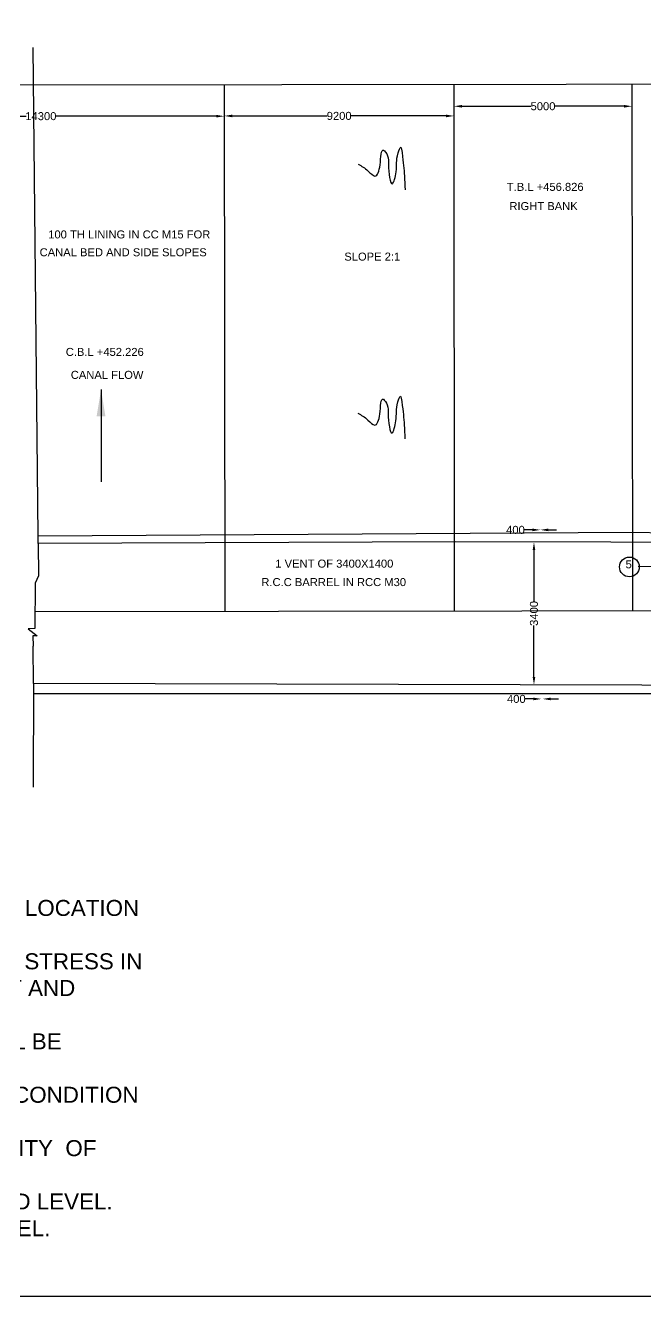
# Model space of a CAD drawing. Header units: millimetres. Extents: x 5124 to 2536808, y 2311 to 44358046.
# Drawn here: x 2532248 to 2533411, y 44353883 to 44356265 of the extents above; entities that cross this region are included whole.
import ezdxf

# ---------------------------------------------------------------- set-up
doc = ezdxf.new("R2010")
doc.units = ezdxf.units.MM
doc.header["$MEASUREMENT"] = 0
for name, color, linetype in [('DIMENSION', 7, 'Continuous'), ('DRAWING', 2, 'Continuous'), ('TEXT', 7, 'Continuous')]:
    doc.layers.add(name, color=color, linetype=linetype)
doc.styles.get("Standard").update_dxf_attribs({"font": 'arial.ttf', "height": 15})
doc.dimstyles.get("Standard").update_dxf_attribs({"dimtxt": 15, "dimasz": 15, "dimexe": 0.18, "dimexo": 0.0625, "dimgap": 0.09, "dimtad": 0, "dimdec": 0, "dimzin": 0, "dimdsep": 46, "dimtxsty": 'Standard', "dimcen": 0.09, "dimse1": 1, "dimse2": 1, "dimadec": 0, "dimazin": 0, "dimtfac": 1, "dimtdec": 0, "dimtofl": 0, "dimtmove": 0, "dimatfit": 3, "dimfxl": 1, "dimtolj": 1, "dimtzin": 0, "dimarcsym": 0})

# ---------------------------------------------------------------- blocks, each defined once
blk = doc.blocks.new('*D87')
at = {"layer": 'Defpoints', "color": 0, "transparency": 16777216}
for p in [(2533217.4, 44355031.6), (2533215.1, 44355003), (2533215.1, 44355003)]:
    blk.add_point(p, dxfattribs=at)
at = {"layer": 'DIMENSION', "color": 0, "lineweight": -2, "transparency": 16777216}
for p, q in [((2533200.1, 44355003), (2533185.1, 44355003)), ((2533232.4, 44355003), (2533247.4, 44355003))]:
    blk.add_line(p, q, dxfattribs=at)
at = {"layer": 'DIMENSION', "color": 0, "transparency": 16777216}
for points in [[(2533200.1, 44355005.5), (2533200.1, 44355000.5), (2533215.1, 44355003)], [(2533232.4, 44355005.5), (2533232.4, 44355000.5), (2533217.4, 44355003)]]:
    blk.add_solid(points, dxfattribs=at)
at = {"layer": 'DIMENSION', "color": 0, "transparency": 16777216, "insert": (2533168.2, 44355003), "char_height": 15, "attachment_point": 5}
blk.add_mtext('\\A1;400', dxfattribs=at)
blk = doc.blocks.new('*D88')
at = {"layer": 'Defpoints', "color": 0, "transparency": 16777216}
for p in [(2533201.3, 44355297), (2533218.6, 44355297), (2533218, 44355029.4)]:
    blk.add_point(p, dxfattribs=at)
at = {"layer": 'DIMENSION', "color": 0, "lineweight": -2, "transparency": 16777216}
for p, q in [((2533201.3, 44355282), (2533201.3, 44355185.7)), ((2533201.3, 44355044.4), (2533201.3, 44355140.8))]:
    blk.add_line(p, q, dxfattribs=at)
at = {"layer": 'DIMENSION', "color": 0, "transparency": 16777216}
for points in [[(2533198.8, 44355282), (2533203.8, 44355282), (2533201.3, 44355297)], [(2533198.8, 44355044.4), (2533203.8, 44355044.4), (2533201.3, 44355029.4)]]:
    blk.add_solid(points, dxfattribs=at)
at = {"layer": 'DIMENSION', "color": 0, "transparency": 16777216, "insert": (2533201.3, 44355163.2), "char_height": 15, "attachment_point": 5, "rotation": 90}
blk.add_mtext('\\A1;3400', dxfattribs=at)
blk = doc.blocks.new('*D89')
at = {"layer": 'Defpoints', "color": 0, "transparency": 16777216}
for p in [(2533213.5, 44355319.8), (2533213.5, 44355316.2), (2533213.5, 44355297)]:
    blk.add_point(p, dxfattribs=at)
at = {"layer": 'DIMENSION', "color": 0, "lineweight": -2, "transparency": 16777216}
for p, q in [((2533198.5, 44355319.8), (2533183.5, 44355319.8)), ((2533228.5, 44355319.8), (2533243.5, 44355319.8))]:
    blk.add_line(p, q, dxfattribs=at)
at = {"layer": 'DIMENSION', "color": 0, "transparency": 16777216}
for points in [[(2533198.5, 44355322.3), (2533198.5, 44355317.3), (2533213.5, 44355319.8)], [(2533228.5, 44355322.3), (2533228.5, 44355317.3), (2533213.5, 44355319.8)]]:
    blk.add_solid(points, dxfattribs=at)
at = {"layer": 'DIMENSION', "color": 0, "transparency": 16777216, "insert": (2533166.6, 44355319.8), "char_height": 15, "attachment_point": 5}
blk.add_mtext('\\A1;400', dxfattribs=at)
blk = doc.blocks.new('*D108')
at = {"layer": 'Defpoints', "color": 0, "transparency": 16777216}
for p in [(2531933, 44356094), (2532620.7, 44356095), (2532620.7, 44356095)]:
    blk.add_point(p, dxfattribs=at)
at = {"layer": 'DIMENSION', "color": 0, "lineweight": -2, "transparency": 16777216}
for p, q in [((2531948, 44356095), (2532249.3, 44356095)), ((2532605.7, 44356095), (2532304.4, 44356095))]:
    blk.add_line(p, q, dxfattribs=at)
at = {"layer": 'DIMENSION', "color": 0, "transparency": 16777216}
for points in [[(2531948, 44356097.5), (2531948, 44356092.5), (2531933, 44356095)], [(2532605.7, 44356097.5), (2532605.7, 44356092.5), (2532620.7, 44356095)]]:
    blk.add_solid(points, dxfattribs=at)
at = {"layer": 'DIMENSION', "color": 0, "transparency": 16777216, "insert": (2532276.9, 44356095), "char_height": 15, "attachment_point": 5}
blk.add_mtext('\\A1;14300', dxfattribs=at)
blk = doc.blocks.new('*D109')
at = {"layer": 'Defpoints', "color": 0, "transparency": 16777216}
for p in [(2532620.7, 44356095), (2533051.5, 44356095.5), (2533051.5, 44356095.5)]:
    blk.add_point(p, dxfattribs=at)
at = {"layer": 'DIMENSION', "color": 0, "lineweight": -2, "transparency": 16777216}
for p, q in [((2532635.7, 44356095.5), (2532813.7, 44356095.5)), ((2533036.5, 44356095.5), (2532858.6, 44356095.5))]:
    blk.add_line(p, q, dxfattribs=at)
at = {"layer": 'DIMENSION', "color": 0, "transparency": 16777216}
for points in [[(2532635.7, 44356098), (2532635.7, 44356093), (2532620.7, 44356095.5)], [(2533036.5, 44356098), (2533036.5, 44356093), (2533051.5, 44356095.5)]]:
    blk.add_solid(points, dxfattribs=at)
at = {"layer": 'DIMENSION', "color": 0, "transparency": 16777216, "insert": (2532836.1, 44356095.5), "char_height": 15, "attachment_point": 5}
blk.add_mtext('\\A1;9200', dxfattribs=at)
blk = doc.blocks.new('*D110')
at = {"layer": 'Defpoints', "color": 0, "transparency": 16777216}
for p in [(2533384.8, 44356113.6), (2533051.5, 44356095.5), (2533384.8, 44356096)]:
    blk.add_point(p, dxfattribs=at)
at = {"layer": 'DIMENSION', "color": 0, "lineweight": -2, "transparency": 16777216}
for p, q in [((2533066.5, 44356113.6), (2533195.7, 44356113.6)), ((2533369.8, 44356113.6), (2533240.6, 44356113.6))]:
    blk.add_line(p, q, dxfattribs=at)
at = {"layer": 'DIMENSION', "color": 0, "transparency": 16777216}
for points in [[(2533066.5, 44356116.1), (2533066.5, 44356111.1), (2533051.5, 44356113.6)], [(2533369.8, 44356116.1), (2533369.8, 44356111.1), (2533384.8, 44356113.6)]]:
    blk.add_solid(points, dxfattribs=at)
at = {"layer": 'DIMENSION', "color": 0, "transparency": 16777216, "insert": (2533218.2, 44356113.6), "char_height": 15, "attachment_point": 5}
blk.add_mtext('\\A1;5000', dxfattribs=at)

msp = doc.modelspace()

# ---------------------------------------------------------------- linework, layer by layer
at = {"layer": 'DRAWING', "color": 0}
for points in [[(2532271.7, 44355308.9), (2532262.5, 44356223.5)], [(2530061, 44356151.5), (2534861.9, 44356157), (2534865.5, 44355486.4), (2534865.6, 44355329.4), (2534900.6, 44355291.4), (2534831.8, 44355291.1), (2534864.6, 44355256.2), (2534865.1, 44355176.5), (2534580.6, 44355169.9), (2534578.6, 44355481), (2534805.7, 44355482.7), (2534865.5, 44355484.5)], [(2532620.6, 44356154.4), (2532622, 44355167.1)], [(2533052.6, 44355167.7), (2533051.5, 44356154.9)], [(2533384.7, 44356155.3), (2533386.1, 44355168.2)], [(2534122.5, 44355495.5), (2534094, 44355481.9), (2534022.7, 44355482.3), (2533636, 44355296), (2533054.9, 44355297.4), (2532271.9, 44355294.4), (2532271.7, 44355308.9), (2533385.5, 44355315.5), (2533450.9, 44355314.2)], [(2532271.9, 44355294.4), (2532272.7, 44355233.4), (2532266.1, 44355219.8), (2532265.4, 44355134.8), (2532253.1, 44355134.6), (2532270.1, 44355121.2), (2532261.8, 44355121), (2532262.5, 44355101.7)], [(2533396.5, 44355251.6), (2533651.4, 44355251.1)], [(2532265.7, 44355166.6), (2533635.5, 44355168.6)], [(2533631.8, 44355028.3), (2532262.9, 44355032), (2532262.5, 44355101.7)], [(2532262.9, 44355032), (2532262.7, 44354837.7)], [(2532262.9, 44355013.3), (2533445.3, 44355013.4)]]:
    msp.add_lwpolyline(points, dxfattribs=at)
at = {"layer": 'TEXT', "color": 0}
msp.add_lwpolyline([(2536807.7, 44353883.1), (2529653.3, 44353883.1), (2529653.3, 44358045.6), (2536807.7, 44358045.6)], close=True, dxfattribs=at)
msp.add_circle((2533380.2, 44355250.3), 18.5, dxfattribs=at)
for points in [[(2532871.8, 44356005.1), (2532890.5, 44355992.3), (2532903.1, 44355982.8), (2532912.7, 44356003.6), (2532919.4, 44356031.4), (2532926.7, 44356021), (2532928.4, 44356003.6), (2532935.9, 44355968.3), (2532942.9, 44355990.6), (2532946.5, 44356026.3), (2532951.4, 44356036.7), (2532954, 44356026.7), (2532958.5, 44355983), (2532959.7, 44355957.1)], [(2532871.3, 44355538.4), (2532890, 44355525.7), (2532902.7, 44355516.1), (2532912.3, 44355536.9), (2532918.9, 44355564.7), (2532926.2, 44355554.3), (2532928, 44355536.9), (2532935.4, 44355501.6), (2532942.5, 44355524), (2532946, 44355559.6), (2532950.9, 44355570.1), (2532953.5, 44355560.1), (2532958, 44355516.3), (2532959.2, 44355490.4)]]:
    msp.add_spline(points, degree=3, dxfattribs=at)

# ---------------------------------------------------------------- texts
for s, p in [('T.B.L +456.826', (2533150.5, 44355955.1)), ('RIGHT BANK', (2533155.2, 44355919.1)), ('100 TH LINING IN CC M15 FOR', (2532290.7, 44355866)), ('CANAL BED AND SIDE SLOPES', (2532274.6, 44355832.5)), ('SLOPE 2:1', (2532845.7, 44355824.4)), ('C.B.L +452.226', (2532323.6, 44355645.8)), ('CANAL FLOW', (2532333, 44355602.8)), ('1 VENT OF 3400X1400', (2532716.4, 44355249.1)), ('5', (2533373, 44355247.8)), ('R.C.C BARREL IN RCC M30', (2532690.2, 44355214.5))]:
    msp.add_text(s, height=15, dxfattribs=at).set_placement(p)
at = {"layer": 'TEXT', "color": 0, "insert": (2530585.7, 44354626.4), "char_height": 30, "width": 1945.376, "attachment_point": 1}
msp.add_mtext("1. THE ENGINEER-IN-CHIEF, TGP, SRIKALAHASTHI TO ENSURE SBC,HP'S LEVELS LOCATION SUITABILITY OF THE STRUCTURE BEFORE EXECUTION AS PER AGREEMENT   \\P2. IF THERE IS ANY CHANGE IN ABOVE PARTICULARS LIKE HIPS, SUITABILITY OF STRESS IN SOIL, THEE DESIGNS AND REVISED  HAVE TO BE REVISED BY THE CONSULTANT AND RESUBMIT THE SAME TO THE CE/CDO FOR APPROVAL \\P3.100MM THICK LINING IN ob M15 GRADE ON EITHER SIDE OF STRUCTURE SHALL BE PROVIDED FOR CANAL BED AND SIDE SLOPES.\\P4. ANY DEVIATION 111 DESIGN AND MA WINGS WITH RESPECT TO AGREEMENT CONDITION SHALL BE TAKEN CARE OF BEFORE EXECUTION. \\P5. PLATE LOAD TEST SHALL BE CONDUCTED TO ENSURE SAFE BEARING CAPACITY  OF FOUNDATION STRATA BEFORE EXECUTION. \\P6. D/S  OF TAIL CHANNEL SHALL BE REGARDED TILL IT MEETS THE NATURAL BED LEVEL. \\P7. SUITABLE PROTECTION WORKS ARE TO BE TAKEN UP ON D/S OF UNDER TUNEL. ", dxfattribs=at)

# ---------------------------------------------------------------- dimensions: what is measured, and where the dimension line sits
at = {"layer": 'DIMENSION', "color": 0}
for base, p1, p2, text, picture, middle in [((2533384.8, 44356113.6), (2533051.5, 44356095.5), (2533384.8, 44356096), '5000', '*D110', (2533218.2, 44356113.6)), ((2532620.7, 44356095), (2531933, 44356094), (2532620.7, 44356095), '14300', '*D108', (2532276.9, 44356095)), ((2533051.5, 44356095.5), (2532620.7, 44356095), (2533051.5, 44356095.5), '9200', '*D109', (2532836.1, 44356095.5)), ((2533213.5, 44355319.8), (2533213.5, 44355297), (2533213.5, 44355316.2), '400', '*D89', (2533166.6, 44355319.8)), ((2533215.1, 44355003), (2533217.4, 44355031.6), (2533215.1, 44355003), '400', '*D87', (2533168.2, 44355003))]:
    dim = msp.add_linear_dim(base=base, p1=p1, p2=p2, text=text, dimstyle='Standard', dxfattribs=at)
    dim.commit()
    dim.dimension.update_dxf_attribs({"geometry": picture, "text_midpoint": middle})
dim = msp.add_linear_dim(base=(2533201.3, 44355297), p1=(2533218, 44355029.4), p2=(2533218.6, 44355297), angle=90, text='3400', dimstyle='Standard', dxfattribs=at)
dim.commit()
dim.dimension.update_dxf_attribs({"geometry": '*D88', "text_midpoint": (2533201.3, 44355163.2)})

# ---------------------------------------------------------------- leaders
at = {"layer": 'TEXT', "color": 0}
msp.add_leader([(2532389.7, 44355582.8), (2532389.7, 44355410.1)], dimstyle='Standard', override={"dimasz": 50, "dimgap": 0.09, "dimtad": 0}, dxfattribs=at)

doc.saveas('drawing.dxf')
